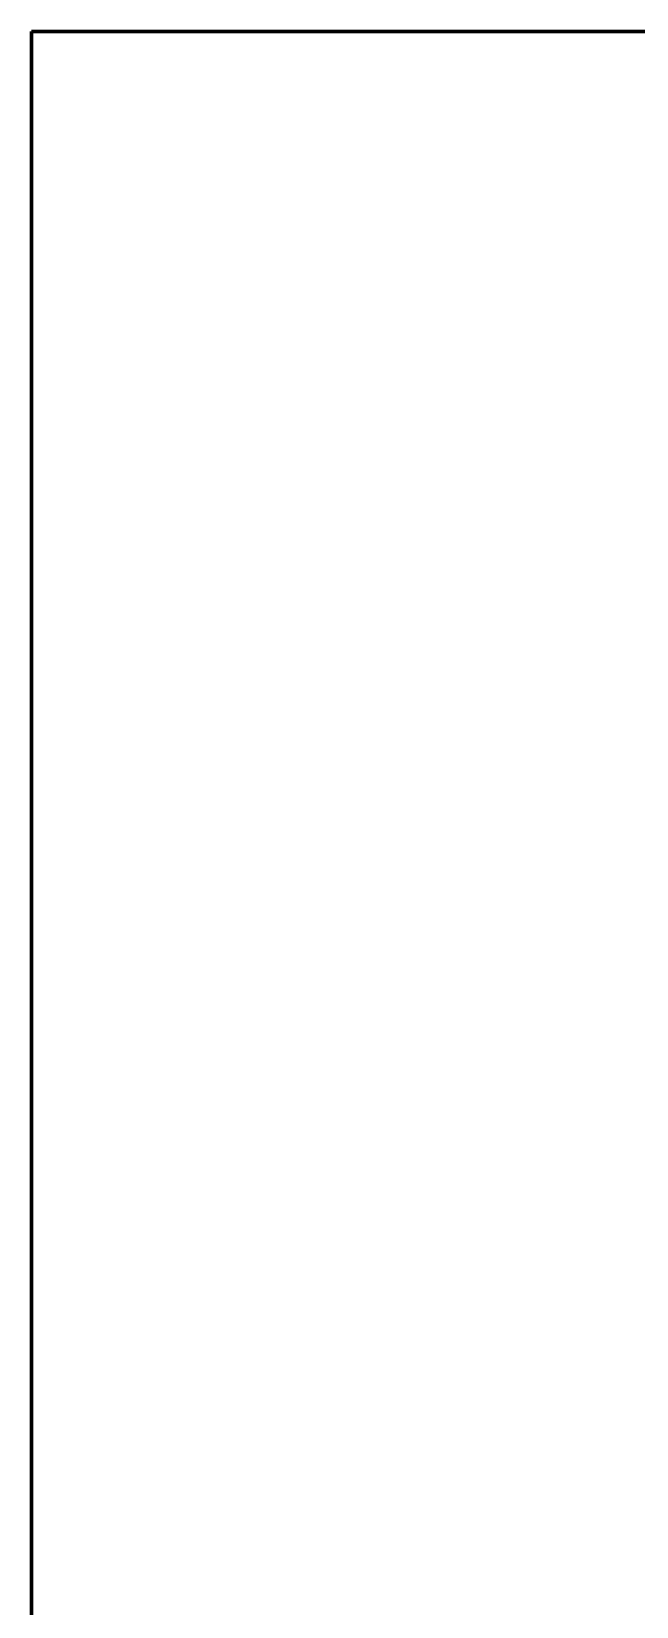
# Model space of a CAD drawing. Header units: millimetres. Extents: x 0 to 2208, y 0 to 420.
# Drawn here: x 66.484 to 66.946, y 75.484 to 76.687 of the extents above; entities that cross this region are included whole.
import ezdxf

# ---------------------------------------------------------------- set-up
doc = ezdxf.new("R2010")
doc.units = ezdxf.units.MM
doc.linetypes.add('IRAM-E-TRAZOS', pattern=[5, 4, -1])
doc.layers.add('01-VISIBLE', color=7, linetype='CONTINUOUS', lineweight=70)
doc.layers.add('02-OCULTA', color=4, linetype='IRAM-E-TRAZOS', lineweight=35)

msp = doc.modelspace()

# ---------------------------------------------------------------- linework, layer by layer
at = {"layer": '01-VISIBLE'}
msp.add_line((66.4841, 76.6866), (67.4841, 76.6866), dxfattribs=at)
for points in [[(66.4841, 76.6866), (66.4841, 76.6364), (66.4841, 76.5863), (66.4841, 76.5362), (66.4841, 76.486), (66.4841, 76.4359), (66.4841, 76.3858), (66.4841, 76.3356), (66.4841, 76.2855), (66.4841, 76.2354), (66.4841, 76.1852), (66.4841, 76.1351), (66.4841, 76.085), (66.4841, 76.0349), (66.4841, 75.9847), (66.4841, 75.9346), (66.4841, 75.8845), (66.4841, 75.8343), (66.4841, 75.7842), (66.4841, 75.7341)], [(66.4841, 75.7341), (66.4841, 75.6839), (66.4841, 75.6338), (66.4841, 75.5837), (66.4841, 75.5335), (66.4841, 75.4834), (66.4841, 75.4333), (66.4841, 75.3831), (66.4841, 75.333), (66.4841, 75.2829), (66.4841, 75.2327), (66.4841, 75.1826), (66.4841, 75.1325), (66.4841, 75.0824), (66.4841, 75.0322), (66.4841, 74.9821), (66.4841, 74.932), (66.4841, 74.8818), (66.4841, 74.8317), (66.4841, 74.7816)]]:
    msp.add_lwpolyline(points, dxfattribs=at)
at = {"layer": '02-OCULTA'}
msp.add_lwpolyline([(66.4841, 75.4834), (66.4841, 75.5335), (66.4841, 75.5837), (66.4841, 75.6338), (66.4841, 75.6839), (66.4841, 75.7341), (66.4841, 75.7842), (66.4841, 75.8343), (66.4841, 75.8845), (66.4841, 75.9346), (66.4841, 75.9847), (66.4841, 76.0349), (66.4841, 76.085), (66.4841, 76.1351), (66.4841, 76.1852), (66.4841, 76.2354), (66.4841, 76.2855), (66.4841, 76.3356), (66.4841, 76.3858), (66.4841, 76.4359), (66.4841, 76.486), (66.4841, 76.5362), (66.4841, 76.5863), (66.4841, 76.6364), (66.4841, 76.6866)], dxfattribs=at)

doc.saveas('drawing.dxf')
